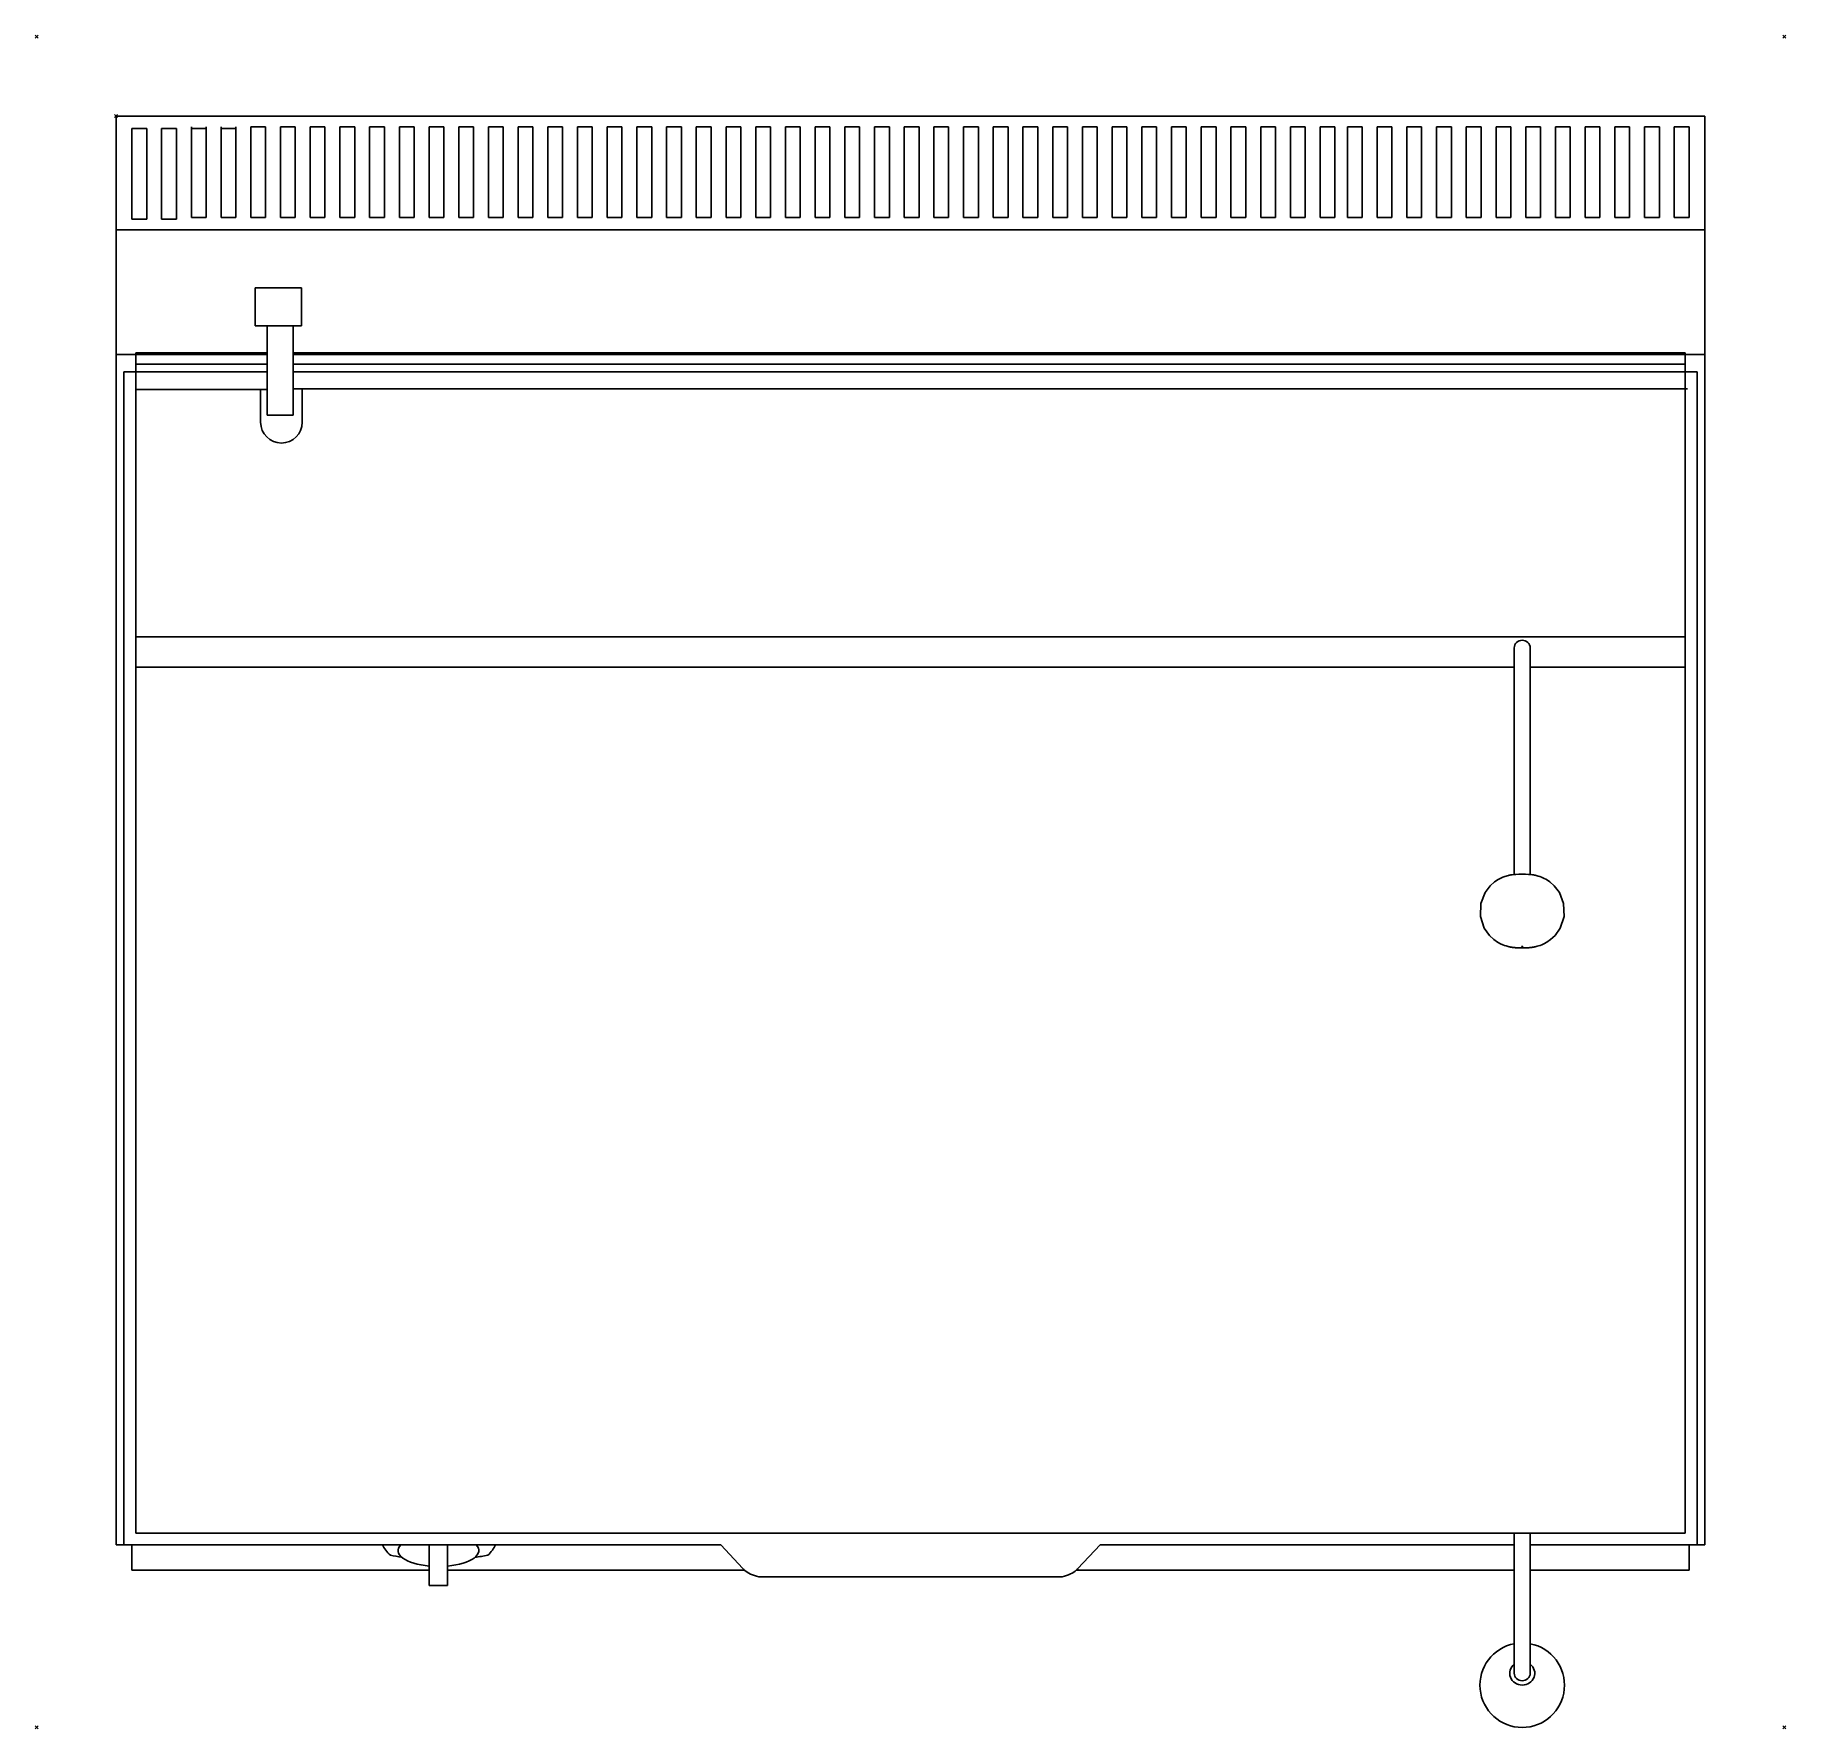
# Model space of a CAD drawing. Header units: millimetres. Extents: x -51 to 1051, y -1015 to 51.
import ezdxf

# ---------------------------------------------------------------- set-up
doc = ezdxf.new("R2010")
doc.units = ezdxf.units.MM
doc.header["$PDMODE"] = 3
for name, color, linetype in [('IQ_200_2D', 1, 'Continuous'), ('IQ_204_2D', 7, 'Continuous'), ('IQ_INS_3D', 3, 'Continuous')]:
    doc.layers.add(name, color=color, linetype=linetype)

msp = doc.modelspace()

# ---------------------------------------------------------------- linework, layer by layer
at = {"layer": 'IQ_200_2D', "linetype": 'Continuous'}
for p, q in [((0, 0), (1000, 0)), ((0, 0), (0, -899.2)), ((0, 0), (1000, 0)), ((1000, -899.2), (1000, 0)), ((0, -899.2), (10, -899.2)), ((10, -899.2), (10, -915)), ((990, -915), (990, -899.2)), ((990, -899.2), (1000, -899.2)), ((10, -915), (197.1, -915)), ((197.1, -924.7), (197.1, -915)), ((197.1, -924.7), (208.7, -924.7)), ((208.7, -924.7), (208.7, -915)), ((208.7, -915), (395.4, -915)), ((404.5, -919.3), (595.5, -919.3)), ((604.5, -915), (880, -915)), ((880, -961.4), (880, -915)), ((890, -915), (990, -915)), ((890, -961.4), (890, -915))]:
    msp.add_line(p, q, dxfattribs=at)
msp.add_arc((885, -987.5), 26.6, 100.7608, 79.0521, dxfattribs=at)
for centre, major_axis, start_param, end_param in [((413.4, -909.4), (20.9, 0), 3.676174, 4.270986), ((586.6, -909.4), (20.8, 0), 5.15392, 5.748918)]:
    msp.add_ellipse(centre, major_axis=major_axis, ratio=0.524408, start_param=start_param, end_param=end_param, dxfattribs=at)
at = {"layer": 'IQ_204_2D', "linetype": 'Continuous'}
for p, q in [((19.3, -7.8), (10, -7.8)), ((10, -7.8), (10, -64.9)), ((19.3, -64.9), (19.3, -7.8)), ((38, -7.8), (28.7, -7.8)), ((28.7, -7.8), (28.7, -64.9)), ((38, -64.9), (38, -7.8)), ((47.4, -6.8), (47.4, -63.9)), ((56.7, -7.8), (47.4, -7.8)), ((56.7, -63.9), (56.7, -6.8)), ((66.1, -6.8), (66.1, -63.9)), ((75.4, -7.8), (66.1, -7.8)), ((75.4, -63.9), (75.4, -6.8)), ((94.1, -6.8), (84.8, -6.8)), ((84.8, -6.8), (84.8, -63.9)), ((94.1, -63.9), (94.1, -6.8)), ((112.8, -6.8), (103.5, -6.8)), ((103.5, -6.8), (103.5, -63.9)), ((112.8, -63.9), (112.8, -6.8)), ((131.5, -6.8), (122.2, -6.8)), ((122.2, -6.8), (122.2, -63.9)), ((131.5, -63.9), (131.5, -6.8)), ((150.2, -6.8), (140.9, -6.8)), ((140.9, -6.8), (140.9, -63.9)), ((150.2, -63.9), (150.2, -6.8)), ((168.9, -6.8), (159.6, -6.8)), ((159.6, -6.8), (159.6, -63.9)), ((168.9, -63.9), (168.9, -6.8)), ((187.6, -6.8), (178.3, -6.8)), ((178.3, -6.8), (178.3, -63.9)), ((187.6, -63.9), (187.6, -6.8)), ((206.3, -6.8), (197, -6.8)), ((197, -6.8), (197, -63.9)), ((206.3, -63.9), (206.3, -6.8)), ((225, -6.8), (215.7, -6.8)), ((215.7, -6.8), (215.7, -63.9)), ((225, -63.9), (225, -6.8)), ((243.7, -6.8), (234.4, -6.8)), ((234.4, -6.8), (234.4, -63.9)), ((243.7, -63.9), (243.7, -6.8)), ((262.3, -6.8), (253.1, -6.8)), ((253.1, -6.8), (253.1, -63.9)), ((262.3, -63.9), (262.3, -6.8)), ((281, -6.8), (271.7, -6.8)), ((271.7, -6.8), (271.7, -63.9)), ((281, -63.9), (281, -6.8)), ((299.7, -6.8), (290.4, -6.8)), ((290.4, -6.8), (290.4, -63.9)), ((299.7, -63.9), (299.7, -6.8)), ((318.4, -6.8), (309.1, -6.8)), ((309.1, -6.8), (309.1, -63.9)), ((318.4, -63.9), (318.4, -6.8)), ((337.1, -6.8), (327.8, -6.8)), ((327.8, -6.8), (327.8, -63.9)), ((337.1, -63.9), (337.1, -6.8)), ((355.8, -6.8), (346.5, -6.8)), ((346.5, -6.8), (346.5, -63.9)), ((355.8, -63.9), (355.8, -6.8)), ((374.5, -6.8), (365.2, -6.8)), ((365.2, -6.8), (365.2, -63.9)), ((374.5, -63.9), (374.5, -6.8)), ((393.2, -6.8), (383.9, -6.8)), ((383.9, -6.8), (383.9, -63.9)), ((393.2, -63.9), (393.2, -6.8)), ((411.9, -6.8), (402.6, -6.8)), ((402.6, -6.8), (402.6, -63.9)), ((411.9, -63.9), (411.9, -6.8)), ((430.6, -6.8), (421.3, -6.8)), ((421.3, -6.8), (421.3, -63.9)), ((430.6, -63.9), (430.6, -6.8)), ((449.3, -6.8), (440, -6.8)), ((440, -6.8), (440, -63.9)), ((449.3, -63.9), (449.3, -6.8)), ((468, -6.8), (458.7, -6.8)), ((458.7, -6.8), (458.7, -63.9)), ((468, -63.9), (468, -6.8)), ((486.7, -6.8), (477.4, -6.8)), ((477.4, -6.8), (477.4, -63.9)), ((486.7, -63.9), (486.7, -6.8)), ((505.4, -6.8), (496.1, -6.8)), ((496.1, -6.8), (496.1, -63.9)), ((505.4, -63.9), (505.4, -6.8)), ((524, -6.8), (514.7, -6.8)), ((514.7, -6.8), (514.7, -63.9)), ((524, -63.9), (524, -6.8)), ((542.7, -6.8), (533.4, -6.8)), ((533.4, -6.8), (533.4, -63.9)), ((542.7, -63.9), (542.7, -6.8)), ((561.4, -6.8), (552.1, -6.8)), ((552.1, -6.8), (552.1, -63.9)), ((561.4, -63.9), (561.4, -6.8)), ((580.1, -6.8), (570.8, -6.8)), ((570.8, -6.8), (570.8, -63.9)), ((580.1, -63.9), (580.1, -6.8)), ((598.8, -6.8), (589.5, -6.8)), ((589.5, -6.8), (589.5, -63.9)), ((598.8, -63.9), (598.8, -6.8)), ((617.5, -6.8), (608.2, -6.8)), ((608.2, -6.8), (608.2, -63.9)), ((617.5, -63.9), (617.5, -6.8)), ((636.2, -6.8), (626.9, -6.8)), ((626.9, -6.8), (626.9, -63.9)), ((636.2, -63.9), (636.2, -6.8)), ((654.9, -6.8), (645.6, -6.8)), ((645.6, -6.8), (645.6, -63.9)), ((654.9, -63.9), (654.9, -6.8)), ((673.6, -6.8), (664.3, -6.8)), ((664.3, -6.8), (664.3, -63.9)), ((673.6, -63.9), (673.6, -6.8)), ((692.3, -6.8), (683, -6.8)), ((683, -6.8), (683, -63.9)), ((692.3, -63.9), (692.3, -6.8)), ((711, -6.8), (701.7, -6.8)), ((701.7, -6.8), (701.7, -63.9)), ((711, -63.9), (711, -6.8)), ((729.7, -6.8), (720.4, -6.8)), ((720.4, -6.8), (720.4, -63.9)), ((729.7, -63.9), (729.7, -6.8)), ((748.4, -6.8), (739.1, -6.8)), ((739.1, -6.8), (739.1, -63.9)), ((748.4, -63.9), (748.4, -6.8)), ((767, -6.8), (757.8, -6.8)), ((757.8, -6.8), (757.8, -63.9)), ((767, -63.9), (767, -6.8)), ((784.3, -6.8), (775, -6.8)), ((775, -6.8), (775, -63.9)), ((784.3, -63.9), (784.3, -6.8)), ((803, -6.8), (793.7, -6.8)), ((793.7, -6.8), (793.7, -63.9)), ((803, -63.9), (803, -6.8)), ((821.7, -6.8), (812.4, -6.8)), ((812.4, -6.8), (812.4, -63.9)), ((821.7, -63.9), (821.7, -6.8)), ((840.4, -6.8), (831.1, -6.8)), ((831.1, -6.8), (831.1, -63.9)), ((840.4, -63.9), (840.4, -6.8)), ((859.1, -6.8), (849.8, -6.8)), ((849.8, -6.8), (849.8, -63.9)), ((859.1, -63.9), (859.1, -6.8)), ((877.8, -6.8), (868.5, -6.8)), ((868.5, -6.8), (868.5, -63.9)), ((877.8, -63.9), (877.8, -6.8)), ((896.5, -6.8), (887.2, -6.8)), ((887.2, -6.8), (887.2, -63.9)), ((896.5, -63.9), (896.5, -6.8)), ((915.2, -6.8), (905.9, -6.8)), ((905.9, -6.8), (905.9, -63.9)), ((915.2, -63.9), (915.2, -6.8)), ((933.9, -6.8), (924.6, -6.8)), ((924.6, -6.8), (924.6, -63.9)), ((933.9, -63.9), (933.9, -6.8)), ((952.6, -6.8), (943.3, -6.8)), ((943.3, -6.8), (943.3, -63.9)), ((952.6, -63.9), (952.6, -6.8)), ((971.3, -6.8), (962, -6.8)), ((962, -6.8), (962, -63.9)), ((971.3, -63.9), (971.3, -6.8)), ((990, -6.8), (980.7, -6.8)), ((980.7, -6.8), (980.7, -63.9)), ((990, -63.9), (990, -6.8)), ((10, -64.9), (19.3, -64.9)), ((28.7, -64.9), (38, -64.9)), ((47.4, -63.9), (56.7, -63.9)), ((66.1, -63.9), (75.4, -63.9)), ((84.8, -63.9), (94.1, -63.9)), ((103.5, -63.9), (112.8, -63.9)), ((122.2, -63.9), (131.5, -63.9)), ((140.9, -63.9), (150.2, -63.9)), ((159.6, -63.9), (168.9, -63.9)), ((178.3, -63.9), (187.6, -63.9)), ((197, -63.9), (206.3, -63.9)), ((215.7, -63.9), (225, -63.9)), ((234.4, -63.9), (243.7, -63.9)), ((253.1, -63.9), (262.3, -63.9)), ((271.7, -63.9), (281, -63.9)), ((290.4, -63.9), (299.7, -63.9)), ((309.1, -63.9), (318.4, -63.9)), ((327.8, -63.9), (337.1, -63.9)), ((346.5, -63.9), (355.8, -63.9)), ((365.2, -63.9), (374.5, -63.9)), ((383.9, -63.9), (393.2, -63.9)), ((402.6, -63.9), (411.9, -63.9)), ((421.3, -63.9), (430.6, -63.9)), ((440, -63.9), (449.3, -63.9)), ((458.7, -63.9), (468, -63.9)), ((477.4, -63.9), (486.7, -63.9)), ((496.1, -63.9), (505.4, -63.9)), ((514.7, -63.9), (524, -63.9)), ((533.4, -63.9), (542.7, -63.9)), ((552.1, -63.9), (561.4, -63.9)), ((570.8, -63.9), (580.1, -63.9)), ((589.5, -63.9), (598.8, -63.9)), ((608.2, -63.9), (617.5, -63.9)), ((626.9, -63.9), (636.2, -63.9)), ((645.6, -63.9), (654.9, -63.9)), ((664.3, -63.9), (673.6, -63.9)), ((683, -63.9), (692.3, -63.9)), ((701.7, -63.9), (711, -63.9)), ((720.4, -63.9), (729.7, -63.9)), ((739.1, -63.9), (748.4, -63.9)), ((757.8, -63.9), (767, -63.9)), ((775, -63.9), (784.3, -63.9)), ((793.7, -63.9), (803, -63.9)), ((812.4, -63.9), (821.7, -63.9)), ((831.1, -63.9), (840.4, -63.9)), ((849.8, -63.9), (859.1, -63.9)), ((868.5, -63.9), (877.8, -63.9)), ((887.2, -63.9), (896.5, -63.9)), ((905.9, -63.9), (915.2, -63.9)), ((924.6, -63.9), (933.9, -63.9)), ((943.3, -63.9), (952.6, -63.9)), ((962, -63.9), (971.3, -63.9)), ((980.7, -63.9), (990, -63.9)), ((0, -71.6), (1000, -71.6)), ((87.5, -108.1), (87.5, -132.1)), ((116.8, -108.1), (87.5, -108.1)), ((116.8, -132.1), (116.8, -108.1)), ((87.5, -132.1), (116.8, -132.1)), ((95.1, -132.1), (95.1, -188.3)), ((111.4, -188.3), (111.4, -132.1)), ((0, -150), (95.1, -150)), ((12.4, -156), (12.4, -149)), ((95.1, -149), (12.4, -149)), ((987.6, -149), (111.4, -149)), ((1000, -150), (111.4, -150)), ((987.6, -149), (987.6, -156)), ((5, -160.9), (5, -899.2)), ((5, -160.9), (95.1, -160.9)), ((12.4, -327.7), (12.4, -156.1)), ((12.4, -156.1), (95.1, -156.1)), ((111.4, -156.1), (987.6, -156.1)), ((111.4, -160.9), (995, -160.9)), ((987.6, -156.1), (987.6, -327.7)), ((995, -160.9), (995, -899.2)), ((95.1, -172.1), (12.4, -172.1)), ((12.4, -891.8), (12.4, -172.1)), ((90.9, -172.1), (90.9, -192.7)), ((989, -171.7), (111.4, -171.7)), ((117.2, -171.7), (117.2, -192.7)), ((987.6, -891.8), (987.6, -171.7)), ((95.1, -188.3), (111.4, -188.3)), ((12.4, -346.8), (12.4, -327.7)), ((12.4, -327.7), (987.6, -327.7)), ((987.6, -327.7), (987.6, -346.8)), ((880, -334.7), (880, -341.4)), ((890, -341.4), (890, -334.7)), ((880, -346.8), (12.4, -346.8)), ((987.6, -346.8), (889.8, -346.8)), ((880, -358.7), (880, -477.3)), ((890, -477.3), (890, -358.7)), ((12.4, -891.8), (987.6, -891.8)), ((880, -915), (880, -891.8)), ((890, -915), (890, -891.8)), ((10, -899.2), (380.6, -899.2)), ((197.1, -915), (197.1, -899.2)), ((208.7, -915), (208.7, -899.2)), ((394.5, -914), (380.6, -899.2)), ((619.4, -899.2), (605.4, -914)), ((619.4, -899.2), (880, -899.2)), ((890, -899.2), (990, -899.2)), ((880, -980), (880, -961.4)), ((890, -980), (890, -961.4))]:
    msp.add_line(p, q, dxfattribs=at)
at = {"layer": 'IQ_204_2D', "linetype": 'Continuous', "flags": 128}
for points in [[(880, -341.4), (880, -341.6), (880, -341.9), (880, -342.1), (880, -342.4), (880, -342.8), (880, -343.1), (880, -343.5), (880, -343.9), (880, -344.3), (880, -344.8), (880, -345.3), (880, -345.8), (880, -346.4), (880, -346.9), (880, -347.5), (880, -348.1), (880, -348.7), (880, -349.4), (880, -350.1), (880, -350.7), (880, -351.4), (880, -352.1), (880, -352.9), (880, -353.6), (880, -354.4), (880, -355.1), (880, -355.9), (880, -356.7), (880, -357.5), (880, -358.3), (880, -358.7)], [(890, -358.7), (890, -357.9), (890, -357.1), (890, -356.3), (890, -355.5), (890, -354.8), (890, -354), (890, -353.3), (890, -352.5), (890, -351.8), (890, -351.1), (890, -350.4), (890, -349.7), (890, -349.1), (890, -348.5), (890, -347.8), (890, -347.2), (890, -346.7), (890, -346.1), (890, -345.6), (890, -345.1), (890, -344.6), (890, -344.1), (890, -343.7), (890, -343.3), (890, -342.9), (890, -342.6), (890, -342.3), (890, -342), (890, -341.8), (890, -341.5), (890, -341.4)], [(878.6, -477.5), (878.2, -477.5), (877.8, -477.6), (877.3, -477.7), (876.8, -477.8), (876.3, -477.9), (875.6, -478.1), (874.9, -478.3), (874, -478.6), (872.9, -479), (871.6, -479.6), (869.8, -480.5), (867.6, -482), (864.8, -484.5), (861.6, -488.7), (859, -495.5), (858.7, -503.8), (861.1, -511), (864.3, -515.6), (867.2, -518.3), (869.5, -519.9), (871.3, -520.9), (872.7, -521.5), (873.8, -521.9), (874.8, -522.2), (875.5, -522.5), (876.2, -522.6), (876.8, -522.8), (877.3, -522.9), (877.7, -523), (878.1, -523), (878.5, -523.1), (878.9, -523.2), (879.2, -523.2), (879.6, -523.2), (879.9, -523.3), (880.2, -523.3), (880.4, -523.3), (880.7, -523.4), (881, -523.4), (881.3, -523.4), (881.5, -523.4), (881.8, -523.4), (882, -523.5), (882.3, -523.5), (882.6, -523.5), (882.8, -523.5), (883.1, -523.5), (883.3, -523.5), (883.6, -523.5), (883.8, -523.5), (884, -523.5), (884.3, -523.5), (884.5, -523.5), (884.8, -523.5), (885, -523.5)], [(891.4, -477.5), (891.8, -477.5), (892.2, -477.6), (892.7, -477.7), (893.2, -477.8), (893.7, -477.9), (894.4, -478.1), (895.1, -478.3), (896, -478.6), (897.1, -479), (898.4, -479.6), (900.2, -480.5), (902.4, -482), (905.2, -484.5), (908.4, -488.7), (911, -495.5), (911.3, -503.8), (908.9, -511), (905.7, -515.6), (902.8, -518.3), (900.5, -519.9), (898.7, -520.9), (897.3, -521.5), (896.2, -521.9), (895.2, -522.2), (894.5, -522.5), (893.8, -522.6), (893.2, -522.8), (892.7, -522.9), (892.3, -523), (891.9, -523), (891.5, -523.1), (891.1, -523.2), (890.8, -523.2), (890.4, -523.2), (890.1, -523.3), (889.8, -523.3), (889.6, -523.3), (889.3, -523.4), (889, -523.4), (888.7, -523.4), (888.5, -523.4), (888.2, -523.4), (888, -523.5), (887.7, -523.5), (887.4, -523.5), (887.2, -523.5), (886.9, -523.5), (886.7, -523.5), (886.4, -523.5), (886.2, -523.5), (886, -523.5), (885.7, -523.5), (885.5, -523.5), (885.2, -523.5), (885, -523.5)], [(884.6, -522.7), (884.6, -522.7), (884.6, -522.7), (884.6, -522.7), (884.6, -522.7), (884.7, -522.7), (884.7, -522.7), (884.7, -522.7), (884.8, -522.7), (884.8, -522.7), (884.9, -522.7), (884.9, -522.7), (885, -522.7), (885, -522.7)], [(885.4, -522.7), (885.4, -522.7), (885.4, -522.7), (885.4, -522.7), (885.4, -522.7), (885.3, -522.7), (885.3, -522.7), (885.3, -522.7), (885.2, -522.7), (885.2, -522.7), (885.1, -522.7), (885.1, -522.7), (885, -522.7), (885, -522.7)]]:
    msp.add_lwpolyline(points, dxfattribs=at)
at = {"layer": 'IQ_204_2D', "linetype": 'Continuous'}
msp.add_arc((104.1, -192.7), 13.1, 180, 0, dxfattribs=at)
for centre, major_axis, ratio, start_param, end_param in [((885, -334.7), (5, 0), 0.971174, 1.570796, 3.141593), ((885, -334.7), (5, 0), 0.971174, 0, 1.570796), ((885, -478), (7.89, 0), 0.108163, 1.570796, 2.617994), ((885, -478), (7.89, 0), 0.108163, 0.523599, 1.570796), ((257.6, -892), (91.8, 0), 0.393353, 3.341174, 3.531676), ((202.9, -902.8), (25.4, 0), 0.393353, 2.775482, 4.482568), ((202.9, -902.8), (25.4, 0), 0.393353, 4.94221, 6.649296), ((146.9, -892), (93.8, 0), 0.393353, 5.901487, 6.087735), ((203.3, -881.2), (69.4, 0), 0.393353, 4.255376, 4.368264), ((203.3, -881.2), (69.4, 0), 0.393353, 5.04257, 5.169402), ((413.4, -909.4), (20.9, 0), 0.524408, 3.579879, 3.676174), ((586.6, -909.4), (20.8, 0), 0.524408, 5.748918, 5.844892), ((885, -980), (7.89, 0), 0.939693, 2.257036, 4.712389), ((885, -980), (5, 0), 0.939693, 3.141593, 4.712389), ((885, -980), (7.89, 0), 0.939693, 4.712389, 7.167742), ((885, -980), (5, 0), 0.939693, 4.712389, 6.283185)]:
    msp.add_ellipse(centre, major_axis=major_axis, ratio=ratio, start_param=start_param, end_param=end_param, dxfattribs=at)
at = {"layer": 'IQ_INS_3D'}
for p in [(-50, 50), (1050, 50), (0, 0), (-50, -1014), (1050, -1014)]:
    msp.add_point(p, dxfattribs=at)

doc.saveas('drawing.dxf')
